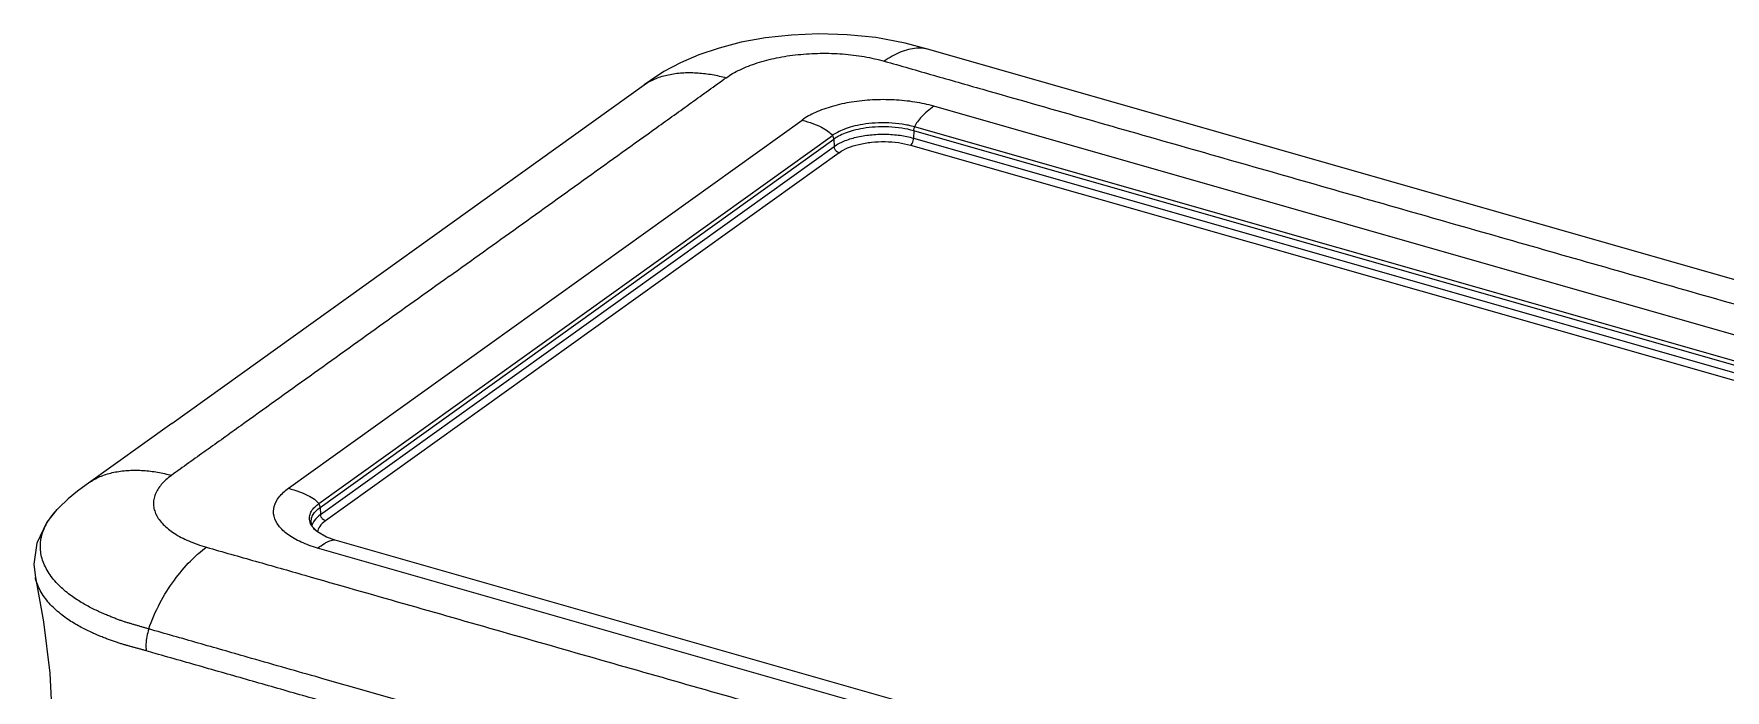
# Model space of a CAD drawing. Header units: millimetres. Extents: x 209 to 585, y 129 to 391.
# Drawn here: x 326.6 to 395.7, y 201.5 to 228.3 of the extents above; entities that cross this region are included whole.
import ezdxf

# ---------------------------------------------------------------- set-up
doc = ezdxf.new("R2010")
doc.units = ezdxf.units.MM
doc.layers.add('06___PRT_ALL_SURFS', color=7, linetype='Continuous')

# ---------------------------------------------------------------- blocks, each defined once
blk = doc.blocks.new('u31')
at = {"color": 7, "linetype": 'Continuous'}
for p, q in [((-83.12, 83.468), (-56.21, 102.744)), ((-81.536, 82.661), (-54.626, 101.937)), ((-81.462, 82.467), (-54.553, 101.743)), ((-81.442, 82.086), (-54.532, 101.362)), ((-54.278, 101.037), (-81.188, 81.761))]:
    blk.add_line(p, q, dxfattribs=at)
for points, start_tangent, end_tangent in [([(-74.722, 94.55), (-67.456, 99.754), (-63.824, 102.357), (-62.007, 103.658), (-60.191, 104.959)], (0.81295, 0.582333), (0.819982, 0.572389)), ([(-74.722, 94.55), (-81.988, 89.345), (-85.62, 86.743), (-87.437, 85.442), (-89.253, 84.141)], (-0.81295, -0.582333), (-0.805656, -0.592384))]:
    blk.add_spline(points, degree=3, dxfattribs=dict(at, start_tangent=start_tangent, end_tangent=end_tangent))
at = {"layer": '06___PRT_ALL_SURFS', "color": 7, "linetype": 'Continuous'}
for p, q in [((-49.634, 106.454), (-49.643, 106.457)), ((32.969, 82.875), (-49.634, 106.454)), ((-89.235, 86.862), (-64.489, 104.588)), ((24.861, 82.298), (-49.305, 103.469)), ((-50.359, 102.183), (-50.368, 101.799)), ((23.808, 81.011), (-50.359, 102.183)), ((23.853, 81.218), (-50.314, 102.389)), ((-54.553, 101.743), (-54.532, 101.362)), ((-50.528, 101.43), (23.639, 80.259)), ((-50.368, 101.799), (23.799, 80.628)), ((-89.235, 86.862), (-93.725, 83.645)), ((-95.16, 82.448), (-95.267, 82.337)), ((-81.462, 82.467), (-81.442, 82.086)), ((-95.267, 82.337), (-95.254, 82.351)), ((-81.938, 81.677), (-81.939, 81.684)), ((-81.857, 81.45), (-81.938, 81.676)), ((-81.604, 81.184), (-81.857, 81.45)), ((-81.6, 81.181), (-81.604, 81.184)), ((-6.503, 59.583), (-80.67, 80.754)), ((-7.43, 59.167), (-81.597, 80.338)), ((-96.382, 78.783), (-96.385, 78.793)), ((-81.367, 73.509), (-81.695, 73.603)), ((-80.583, 73.285), (-81.367, 73.509)), ((-80.153, 73.163), (-80.583, 73.285)), ((-80.016, 73.124), (-80.153, 73.163)), ((-48.826, 64.22), (-80.016, 73.124))]:
    blk.add_line(p, q, dxfattribs=at)
for points in [[(-49.643, 106.457), (-50.816, 106.77), (-52.347, 107.061), (-53.852, 107.216), (-55.337, 107.259), (-56.769, 107.198), (-58.127, 107.047), (-59.396, 106.817), (-60.563, 106.518), (-61.625, 106.161), (-62.588, 105.75), (-63.456, 105.282), (-64.159, 104.823), (-64.489, 104.588)], [(-93.725, 83.645), (-94.17, 83.317), (-94.662, 82.916), (-95.16, 82.448)], [(-95.254, 82.351), (-95.783, 81.689), (-96.307, 80.597), (-96.466, 79.489), (-96.382, 78.784)], [(-80.67, 80.754), (-81.123, 80.912), (-81.6, 81.181)], [(-96.385, 78.793), (-95.951, 76.468), (-95.635, 73.789), (-95.513, 71.331)]]:
    blk.add_lwpolyline(points, dxfattribs=at)
blk.add_arc((-92.793, 79.945), 3.438, 144.93811, 146.23647, dxfattribs=at)
for points, start_tangent, end_tangent in [([(-49.643, 106.457), (-49.826, 106.495), (-50.224, 106.508), (-50.641, 106.439), (-51.068, 106.298), (-51.905, 105.829)], (-0.963966, 0.266025), (-0.81295, -0.582333)), ([(-60.191, 104.959), (-59.85, 105.179), (-59.464, 105.382), (-58.57, 105.734), (-57.545, 106.001), (-56.426, 106.172), (-55.258, 106.241), (-54.086, 106.205), (-52.953, 106.066), (-52.416, 105.959), (-51.905, 105.829)], (0.819982, 0.572389), (0.963232, -0.268671)), ([(-51.905, 105.829), (-49.324, 105.092), (-46.743, 104.355), (-41.58, 102.881), (-31.256, 99.934), (-20.932, 96.987), (-10.607, 94.04), (-0.283, 91.093), (10.041, 88.146), (20.366, 85.199), (25.528, 83.725), (28.109, 82.988), (30.69, 82.251)], (0.963232, -0.268671), (0.959896, -0.280357)), ([(-64.489, 104.588), (-64.378, 104.663), (-63.788, 104.954), (-63.123, 105.138), (-62.407, 105.223), (-61.663, 105.216), (-60.916, 105.125), (-60.191, 104.959)], (0.815096, 0.579326), (0.96159, -0.274491)), ([(-49.305, 103.469), (-50.303, 103.687), (-51.396, 103.8), (-52.518, 103.799), (-53.615, 103.684), (-54.629, 103.461), (-55.512, 103.141), (-56.21, 102.744)], (-0.96159, 0.274491), (-0.81295, -0.582333)), ([(-49.305, 103.469), (-49.667, 103.19), (-49.954, 102.921), (-50.168, 102.657), (-50.314, 102.389)], (-0.81295, -0.582333), (-0.381471, -0.924381)), ([(-56.21, 102.744), (-55.643, 102.563), (-55.194, 102.371), (-54.856, 102.165), (-54.626, 101.937)], (0.96159, -0.274491), (0.594855, -0.803833)), ([(-50.314, 102.389), (-50.966, 102.53), (-51.674, 102.598), (-52.389, 102.591), (-53.036, 102.518), (-53.578, 102.401), (-54.017, 102.257), (-54.362, 102.099), (-54.626, 101.937)], (-0.961669, 0.274214), (-0.812958, -0.582322)), ([(-54.553, 101.743), (-54.564, 101.809), (-54.589, 101.875), (-54.626, 101.937)], (-0.054673, 0.998504), (-0.594855, 0.803833)), ([(-50.359, 102.183), (-50.993, 102.32), (-51.682, 102.386), (-52.377, 102.379), (-53.007, 102.308), (-53.533, 102.194), (-53.96, 102.054), (-54.296, 101.901), (-54.553, 101.743)], (-0.961599, 0.274457), (-0.812951, -0.582332)), ([(-54.532, 101.362), (-54.025, 101.638), (-53.38, 101.846), (-52.64, 101.971), (-51.856, 102.006), (-51.081, 101.947), (-50.368, 101.799)], (0.81295, 0.582333), (0.96159, -0.274491)), ([(-50.359, 102.183), (-50.352, 102.251), (-50.337, 102.321), (-50.314, 102.389)], (0.025149, 0.999684), (0.381569, 0.92434)), ([(-54.278, 101.037), (-54.401, 101.105), (-54.493, 101.224), (-54.532, 101.362)], (-0.96159, 0.274491), (-0.054673, 0.998504)), ([(-54.278, 101.037), (-53.825, 101.284), (-53.242, 101.472), (-52.574, 101.586), (-51.867, 101.617), (-51.166, 101.563), (-50.528, 101.43)], (0.81295, 0.582333), (0.96159, -0.274491)), ([(-50.528, 101.43), (-50.45, 101.52), (-50.392, 101.654), (-50.368, 101.799)], (0.81295, 0.582333), (0.02514, 0.999684)), ([(-93.562, 83.762), (-93.44, 83.845), (-92.851, 84.136), (-92.186, 84.32), (-91.469, 84.405), (-90.725, 84.398), (-89.979, 84.307), (-89.253, 84.141)], (0.812012, 0.58364), (0.96159, -0.274491)), ([(-89.253, 84.141), (-89.545, 83.907), (-89.786, 83.662), (-89.973, 83.407), (-90.104, 83.146), (-90.178, 82.88), (-90.195, 82.613), (-90.154, 82.346), (-90.055, 82.083), (-89.901, 81.825), (-89.691, 81.576), (-89.115, 81.113), (-88.35, 80.71), (-87.906, 80.537), (-87.426, 80.384)], (-0.805656, -0.592384), (0.959896, -0.280357)), ([(-81.597, 80.338), (-82.462, 80.651), (-83.157, 81.049), (-83.637, 81.508), (-83.879, 82.005), (-83.87, 82.515), (-83.61, 83.013), (-83.12, 83.468)], (-0.96159, 0.274491), (0.81295, 0.582333)), ([(-83.12, 83.468), (-82.553, 83.287), (-82.103, 83.096), (-81.766, 82.889), (-81.536, 82.661)], (0.96159, -0.274491), (0.594855, -0.803833)), ([(-82.013, 81.762), (-82.012, 82.033), (-81.913, 82.274), (-81.747, 82.483), (-81.536, 82.661)], (-0.201125, 0.979566), (0.812942, 0.582344)), ([(-81.938, 81.684), (-81.925, 81.856), (-81.829, 82.091), (-81.668, 82.294), (-81.462, 82.467)], (-0.057139, 0.998366), (0.812949, 0.582334)), ([(-81.462, 82.467), (-81.473, 82.533), (-81.498, 82.599), (-81.536, 82.661)], (-0.054673, 0.998504), (-0.594855, 0.803833)), ([(-90.441, 76.1), (-90.601, 76.146), (-90.765, 76.195), (-90.931, 76.244), (-91.099, 76.293), (-91.267, 76.342), (-91.435, 76.391), (-91.599, 76.44), (-91.763, 76.491), (-91.936, 76.551), (-92.125, 76.62), (-92.33, 76.7), (-92.544, 76.786), (-92.769, 76.881), (-93.008, 76.988), (-93.266, 77.109), (-93.543, 77.248), (-93.831, 77.406), (-94.126, 77.583), (-94.424, 77.781), (-94.723, 78.006), (-95.016, 78.258), (-95.297, 78.538), (-95.553, 78.847), (-95.772, 79.177), (-95.942, 79.522), (-96.056, 79.874), (-96.114, 80.218), (-96.12, 80.526), (-96.091, 80.795), (-96.038, 81.033), (-95.969, 81.246), (-95.888, 81.438), (-95.799, 81.613), (-95.705, 81.773), (-95.652, 81.856)], (-0.961225, 0.275764), (0.555727, 0.831365)), ([(-95.608, 81.92), (-95.509, 82.054), (-95.413, 82.173), (-95.32, 82.28), (-95.267, 82.337)], (0.574422, 0.818559), (0.684979, 0.728563)), ([(-81.604, 81.184), (-81.88, 81.466), (-82.013, 81.762)], (-0.78995, 0.613172), (-0.201125, 0.979566)), ([(-81.775, 81.761), (-81.895, 81.507)], (-0.566385, -0.824141), (-0.254425, -0.967093)), ([(-81.442, 82.086), (-81.775, 81.761)], (-0.81295, -0.582333), (-0.566385, -0.824141)), ([(-81.188, 81.761), (-81.487, 81.469)], (-0.81295, -0.582333), (-0.568456, -0.822713)), ([(-81.188, 81.761), (-81.31, 81.829), (-81.403, 81.948), (-81.442, 82.086)], (-0.96159, 0.274491), (-0.054673, 0.998504)), ([(-81.487, 81.469), (-81.608, 81.182)], (-0.568456, -0.822713), (-0.153383, -0.988167)), ([(-81.597, 80.338), (-81.235, 80.577), (-81.082, 80.661), (-80.948, 80.72), (-80.831, 80.754), (-80.732, 80.763), (-80.67, 80.754)], (0.81295, 0.582333), (0.962248, -0.272174)), ([(-90.441, 76.1), (-89.857, 77.455), (-89.101, 78.66), (-88.261, 79.656), (-87.837, 80.057), (-87.426, 80.384)], (0.315927, 0.948784), (0.81295, 0.582333)), ([(-87.426, 80.384), (-84.844, 79.648), (-82.263, 78.911), (-77.101, 77.437), (-66.777, 74.49), (-56.452, 71.543), (-46.128, 68.596), (-35.804, 65.649), (-25.479, 62.701), (-15.155, 59.754), (-9.993, 58.281), (-7.412, 57.544), (-4.831, 56.807)], (0.959896, -0.280357), (0.963232, -0.268671)), ([(-90.577, 74.954), (-90.738, 75), (-90.9, 75.046), (-91.064, 75.092), (-91.229, 75.138), (-91.394, 75.184), (-91.56, 75.23), (-91.729, 75.277), (-91.904, 75.33), (-92.089, 75.389), (-92.287, 75.456), (-92.498, 75.531), (-92.719, 75.613), (-92.952, 75.705), (-93.199, 75.808), (-93.467, 75.928), (-93.754, 76.066), (-94.055, 76.224), (-94.363, 76.402), (-94.675, 76.602), (-94.987, 76.829), (-95.294, 77.085), (-95.587, 77.371), (-95.854, 77.687), (-96.081, 78.027), (-96.257, 78.385), (-96.375, 78.749), (-96.382, 78.783)], (-0.962062, 0.272831), (-0.218192, 0.975906)), ([(-90.441, 76.1), (-90.544, 75.703), (-90.591, 75.311), (-90.577, 74.954)], (-0.314767, -0.949169), (0.132281, -0.991212)), ([(-81.695, 73.603), (-85.281, 74.626), (-87.861, 75.363), (-90.441, 76.1)], (-0.961596, 0.274468), (-0.961492, 0.274832)), ([(-7.985, 51.378), (-8.457, 51.513), (-9.775, 51.889), (-12.408, 52.64), (-15.042, 53.392), (-17.676, 54.144), (-22.943, 55.648), (-28.211, 57.151), (-33.478, 58.655), (-38.746, 60.159), (-49.281, 63.166), (-59.816, 66.173), (-65.083, 67.677), (-70.351, 69.181), (-75.619, 70.684), (-80.886, 72.188), (-83.52, 72.94), (-86.154, 73.692), (-88.787, 74.443), (-90.105, 74.819), (-90.577, 74.954)], (-0.961497, 0.274816), (-0.961683, 0.274165))]:
    blk.add_spline(points, degree=3, dxfattribs=dict(at, start_tangent=start_tangent, end_tangent=end_tangent))

msp = doc.modelspace()

# ---------------------------------------------------------------- block references
at = {"xscale": 0.78, "yscale": 0.78, "zscale": 0.78}
msp.add_blockref('u31', (401.838, 144.632), dxfattribs=at)

doc.saveas('drawing.dxf')
